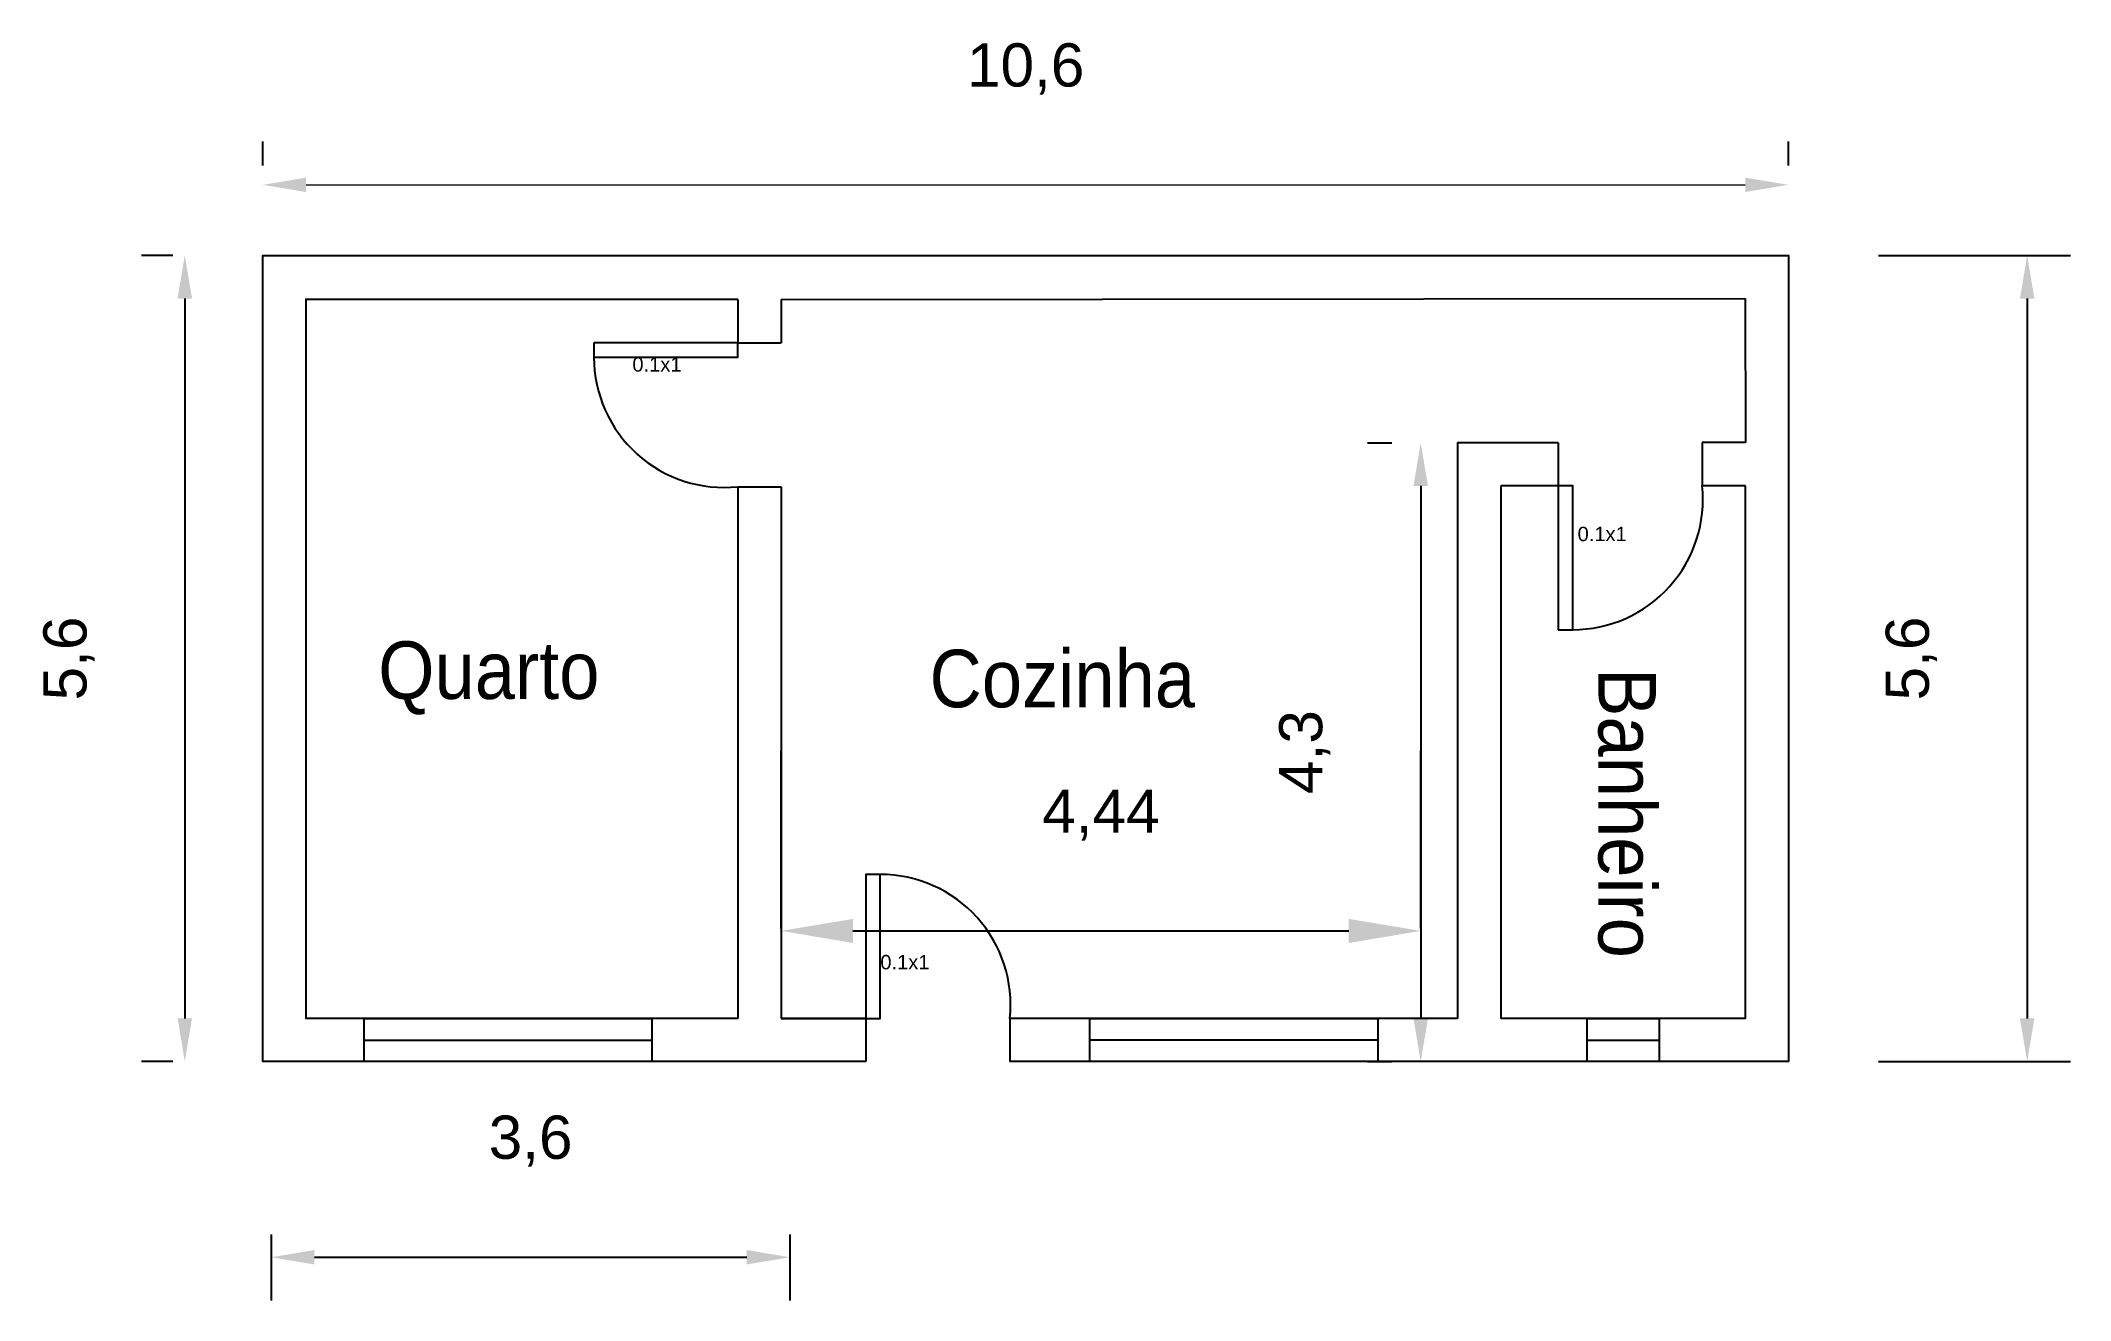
# Model space of a CAD drawing. Header units: metres. Extents: x 2002.3 to 2016.4, y 2229.8 to 2238.6.
import ezdxf

# ---------------------------------------------------------------- set-up
doc = ezdxf.new("R2010")
doc.units = ezdxf.units.M
doc.styles.get("Standard").update_dxf_attribs({"font": 'arial.ttf', "height": 0.3})
doc.dimstyles.new('ISO-25', dxfattribs={"dimtxt": 0.5, "dimasz": 0.5, "dimexe": 1.25, "dimexo": 0.625, "dimtad": 1, "dimtxsty": 'Standard', "dimcen": 2.5, "dimadec": 0, "dimazin": 0, "dimtfac": 1, "dimtmove": 0, "dimatfit": 3, "dimfxl": 1, "dimarcsym": 0})

# ---------------------------------------------------------------- blocks, each defined once
blk = doc.blocks.new('*D1')
at = {"color": 0, "lineweight": -2, "transparency": 16777216}
for p, q in [((2003.247, 2237.103), (2003.029, 2237.103)), ((2003.329, 2236.803), (2003.329, 2231.803)), ((2003.247, 2231.503), (2003.029, 2231.503))]:
    blk.add_line(p, q, dxfattribs=at)
at = {"color": 0, "transparency": 16777216}
for points in [[(2003.279, 2236.803), (2003.379, 2236.803), (2003.329, 2237.103)], [(2003.279, 2231.803), (2003.379, 2231.803), (2003.329, 2231.503)]]:
    blk.add_solid(points, dxfattribs=at)
at = {"layer": 'Defpoints', "color": 0, "transparency": 16777216}
for p in [(2003.872, 2237.103), (2003.329, 2231.503), (2003.872, 2231.503)]:
    blk.add_point(p, dxfattribs=at)
at = {"color": 0, "transparency": 16777216, "insert": (2002.524, 2234.303), "char_height": 0.3, "attachment_point": 5, "rotation": 90}
blk.add_mtext('5,6', dxfattribs=at)
blk = doc.blocks.new('*D2')
at = {"color": 0, "lineweight": -2, "transparency": 16777216}
for p, q in [((2003.872, 2237.728), (2003.872, 2237.893)), ((2014.472, 2237.728), (2014.472, 2237.893))]:
    blk.add_line(p, q, dxfattribs=at)
at = {"color": 0, "lineweight": 5, "transparency": 16777216}
blk.add_line((2004.172, 2237.593), (2014.172, 2237.593), dxfattribs=at)
at = {"color": 0, "transparency": 16777216}
for points in [[(2004.172, 2237.643), (2004.172, 2237.543), (2003.872, 2237.593)], [(2014.172, 2237.643), (2014.172, 2237.543), (2014.472, 2237.593)]]:
    blk.add_solid(points, dxfattribs=at)
at = {"layer": 'Defpoints', "color": 0, "transparency": 16777216}
for p in [(2014.472, 2237.593), (2003.872, 2237.103), (2014.472, 2237.103)]:
    blk.add_point(p, dxfattribs=at)
at = {"color": 0, "transparency": 16777216, "insert": (2009.172, 2238.398), "char_height": 0.3, "attachment_point": 5}
blk.add_mtext('10,6', dxfattribs=at)
blk = doc.blocks.new('*D3')
at = {"color": 0, "lineweight": -2, "transparency": 16777216}
for p, q in [((2015.097, 2237.103), (2016.431, 2237.103)), ((2016.131, 2236.803), (2016.131, 2231.803)), ((2015.097, 2231.503), (2016.431, 2231.503))]:
    blk.add_line(p, q, dxfattribs=at)
at = {"color": 0, "transparency": 16777216}
for points in [[(2016.081, 2236.803), (2016.181, 2236.803), (2016.131, 2237.103)], [(2016.081, 2231.803), (2016.181, 2231.803), (2016.131, 2231.503)]]:
    blk.add_solid(points, dxfattribs=at)
at = {"layer": 'Defpoints', "color": 0, "transparency": 16777216}
for p in [(2014.472, 2237.103), (2014.472, 2231.503), (2016.131, 2231.503)]:
    blk.add_point(p, dxfattribs=at)
at = {"color": 0, "transparency": 16777216, "insert": (2015.326, 2234.303), "char_height": 0.3, "attachment_point": 5, "rotation": 90}
blk.add_mtext('5,6', dxfattribs=at)
blk = doc.blocks.new('*D4')
at = {"color": 0, "lineweight": -2, "transparency": 16777216}
for p, q in [((2011.548, 2235.802), (2011.717, 2235.802)), ((2011.917, 2235.502), (2011.917, 2231.803)), ((2011.548, 2231.503), (2011.717, 2231.503))]:
    blk.add_line(p, q, dxfattribs=at)
at = {"color": 0, "transparency": 16777216}
for points in [[(2011.867, 2235.502), (2011.967, 2235.502), (2011.917, 2235.802)], [(2011.867, 2231.803), (2011.967, 2231.803), (2011.917, 2231.503)]]:
    blk.add_solid(points, dxfattribs=at)
at = {"layer": 'Defpoints', "color": 0, "transparency": 16777216}
for p in [(2012.173, 2235.802), (2011.917, 2231.503), (2012.173, 2231.503)]:
    blk.add_point(p, dxfattribs=at)
at = {"color": 0, "transparency": 16777216, "insert": (2011.111, 2233.653), "char_height": 0.3, "attachment_point": 5, "rotation": 90}
blk.add_mtext('4,3', dxfattribs=at)
blk = doc.blocks.new('*D5')
at = {"color": 0, "lineweight": -2, "transparency": 16777216}
for p, q in [((2003.93, 2230.302), (2003.93, 2229.844)), ((2007.534, 2230.302), (2007.534, 2229.844)), ((2004.23, 2230.144), (2007.234, 2230.144))]:
    blk.add_line(p, q, dxfattribs=at)
at = {"color": 0, "transparency": 16777216}
for points in [[(2004.23, 2230.194), (2004.23, 2230.094), (2003.93, 2230.144)], [(2007.234, 2230.194), (2007.234, 2230.094), (2007.534, 2230.144)]]:
    blk.add_solid(points, dxfattribs=at)
at = {"layer": 'Defpoints', "color": 0, "transparency": 16777216}
for p in [(2003.93, 2230.927), (2007.534, 2230.927), (2007.534, 2230.144)]:
    blk.add_point(p, dxfattribs=at)
at = {"color": 0, "transparency": 16777216, "insert": (2005.732, 2230.95), "char_height": 0.3, "attachment_point": 5}
blk.add_mtext('3,6', dxfattribs=at)
blk = doc.blocks.new('*D6')
at = {"color": 0, "lineweight": -2, "transparency": 16777216}
for p, q in [((2007.472, 2232.428), (2007.472, 2233.661)), ((2011.917, 2232.428), (2011.917, 2233.661)), ((2007.972, 2232.411), (2011.417, 2232.411))]:
    blk.add_line(p, q, dxfattribs=at)
at = {"color": 0, "transparency": 16777216}
for points in [[(2007.972, 2232.494), (2007.972, 2232.327), (2007.472, 2232.411)], [(2011.417, 2232.494), (2011.417, 2232.327), (2011.917, 2232.411)]]:
    blk.add_solid(points, dxfattribs=at)
at = {"layer": 'Defpoints', "color": 0, "transparency": 16777216}
for p in [(2011.917, 2232.411), (2007.472, 2231.803), (2011.917, 2231.803)]:
    blk.add_point(p, dxfattribs=at)
at = {"color": 0, "transparency": 16777216, "insert": (2009.695, 2233.215), "char_height": 0.3, "attachment_point": 5}
blk.add_mtext('4,44', dxfattribs=at)

msp = doc.modelspace()

# ---------------------------------------------------------------- linework, layer by layer
for p, q in [((2007.172, 2236.796), (2004.172, 2236.796)), ((2007.172, 2236.796), (2007.172, 2236.496)), ((2007.172, 2236.796), (2007.172, 2236.496)), ((2007.472, 2236.796), (2014.172, 2236.803)), ((2007.472, 2236.796), (2007.472, 2236.496)), ((2014.172, 2236.803), (2014.173, 2235.803)), ((2007.172, 2236.496), (2007.472, 2236.496)), ((2012.173, 2235.803), (2012.173, 2231.803)), ((2012.873, 2235.802), (2012.173, 2235.802)), ((2012.873, 2235.802), (2012.873, 2235.503)), ((2014.173, 2235.803), (2013.873, 2235.803)), ((2013.873, 2235.803), (2013.873, 2235.503)), ((2007.172, 2235.496), (2007.472, 2235.496)), ((2007.172, 2235.496), (2007.172, 2231.803)), ((2007.472, 2235.496), (2007.472, 2231.803)), ((2012.473, 2235.503), (2012.473, 2231.803)), ((2012.873, 2235.503), (2012.473, 2235.503)), ((2014.173, 2235.503), (2013.873, 2235.503)), ((2007.472, 2231.803), (2008.062, 2231.803)), ((2008.062, 2231.803), (2008.062, 2231.803)), ((2008.062, 2231.803), (2008.062, 2231.503)), ((2009.062, 2231.804), (2009.062, 2231.503)), ((2004.575, 2231.653), (2006.575, 2231.653)), ((2011.618, 2231.653), (2009.618, 2231.653)), ((2013.073, 2231.653), (2013.573, 2231.653))]:
    msp.add_line(p, q)
for points in [[(2008.062, 2231.503), (2003.872, 2231.503), (2003.872, 2237.103), (2014.472, 2237.103), (2014.472, 2231.503), (2009.062, 2231.503)], [(2007.172, 2231.803), (2004.172, 2231.803), (2004.172, 2236.803)], [(2014.172, 2235.503), (2014.172, 2231.803), (2012.473, 2231.803)], [(2008.062, 2231.803), (2007.472, 2231.803)], [(2012.173, 2231.803), (2009.062, 2231.803)]]:
    msp.add_lwpolyline(points)
for points in [[(2006.172, 2236.496), (2006.172, 2236.396), (2007.172, 2236.396), (2007.172, 2236.496)], [(2012.873, 2234.503), (2012.973, 2234.503), (2012.973, 2235.503), (2012.873, 2235.503)], [(2008.062, 2231.803), (2008.162, 2231.803), (2008.162, 2232.803), (2008.062, 2232.803)], [(2004.575, 2231.503), (2004.575, 2231.803), (2006.575, 2231.803), (2006.575, 2231.503)], [(2009.618, 2231.503), (2009.618, 2231.803), (2011.618, 2231.803), (2011.618, 2231.503)], [(2013.573, 2231.803), (2013.573, 2231.503), (2013.073, 2231.503), (2013.073, 2231.803)]]:
    msp.add_lwpolyline(points, close=True)
for centre, start, end in [((2007.077, 2236.396), 180, 276.0256), ((2012.973, 2235.408), 270, 6.0256), ((2008.162, 2231.898), 354.0042, 90)]:
    msp.add_arc(centre, 0.905, start, end)

# ---------------------------------------------------------------- texts
at = {"width": 0.9}
for s, p in [('Quarto', (2004.673, 2234.022)), ('Cozinha', (2008.504, 2233.964))]:
    msp.add_text(s, height=0.4, dxfattribs=at).set_placement(p)
msp.add_text('Banheiro', height=0.4, rotation=270, dxfattribs=at).set_placement((2013.152, 2234.236))
at = {"char_height": 0.1, "attachment_point": 1}
for insert in [(2006.439, 2236.396), (2013.007, 2235.218), (2008.162, 2232.244)]:
    msp.add_mtext_dynamic_manual_height_columns('0.1x1', width=0.5882, gutter_width=1.5, heights=[0], dxfattribs=dict(at, insert=insert))

# ---------------------------------------------------------------- dimensions: what is measured, and where the dimension line sits
dim = msp.add_linear_dim(base=(2014.472, 2237.593), p1=(2003.872, 2237.103), p2=(2014.472, 2237.103), dimstyle='ISO-25', override={"dimtxt": 0.5, "dimasz": 0.3, "dimexe": 0.3, "dimlwd": 5})
dim.commit()
dim.dimension.update_dxf_attribs({"geometry": '*D2', "text_midpoint": (2009.172, 2238.398)})
for base, p1, p2, override, picture, middle in [((2003.329, 2231.503), (2003.872, 2237.103), (2003.872, 2231.503), {"dimtxt": 0.5, "dimasz": 0.3, "dimexe": 0.3}, '*D1', (2002.524, 2234.303)), ((2016.131, 2231.503), (2014.472, 2237.103), (2014.472, 2231.503), {"dimtxt": 0.5, "dimasz": 0.3, "dimexe": 0.3}, '*D3', (2015.326, 2234.303)), ((2011.917, 2231.503), (2012.173, 2235.802), (2012.173, 2231.503), {"dimtxt": 0.5, "dimasz": 0.3, "dimexe": 0.2}, '*D4', (2011.111, 2233.653))]:
    dim = msp.add_linear_dim(base=base, p1=p1, p2=p2, angle=90, dimstyle='ISO-25', override=override)
    dim.commit()
    dim.dimension.update_dxf_attribs({"geometry": picture, "text_midpoint": middle})
dim = msp.add_linear_dim(base=(2011.9166, 2232.4106), p1=(2007.4725, 2231.8031), p2=(2011.9166, 2231.8031), dimstyle='ISO-25')
dim.commit()
dim.dimension.update_dxf_attribs({"geometry": '*D6', "text_midpoint": (2009.6945, 2233.2153)})
dim = msp.add_linear_dim(base=(2007.534, 2230.144), p1=(2003.93, 2230.927), p2=(2007.534, 2230.927), dimstyle='ISO-25', override={"dimtxt": 0.5, "dimasz": 0.3, "dimexe": 0.3})
dim.commit()
dim.dimension.update_dxf_attribs({"geometry": '*D5', "text_midpoint": (2005.732, 2230.144), "dimtype": 160})

doc.saveas('drawing.dxf')
